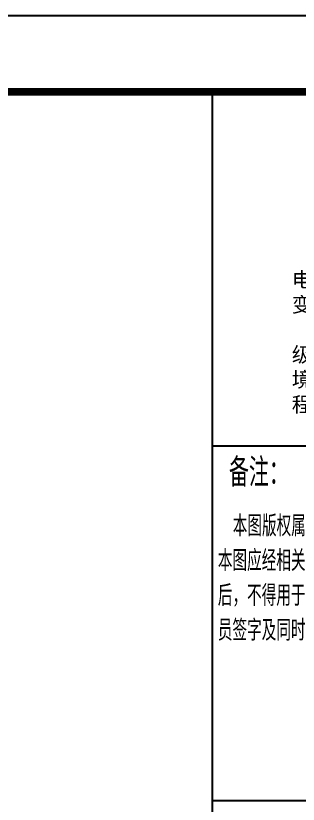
# Model space of a CAD drawing. Extents: x -695846 to 822170, y -413475 to 397179.
# Drawn here: x -408938 to -405223, y -381846 to -371475 of the extents above; entities that cross this region are included whole.
import ezdxf

# ---------------------------------------------------------------- set-up
doc = ezdxf.new("R2010")
doc.units = 0
doc.header["$LTSCALE"] = 1000
doc.header["$MEASUREMENT"] = 0
doc.layers.add('T-图框-175', color=175, linetype='Continuous')
doc.layers.add('TK', color=4, linetype='Continuous')
doc.styles.add('tk', font='txt.shx', dxfattribs={"width": 0.7, "bigfont": 'hztxt.shx'})
doc.styles.add('图框字型一', font='')
doc.styles.get('图框字型一').set_extended_font_data('SimSun')

# ---------------------------------------------------------------- blocks, each defined once
blk = doc.blocks.new('备注')
at = {"layer": 'TK', "insert": (2526775, -172239), "char_height": 313.797, "attachment_point": 1, "style": 'tk'}
blk.add_mtext_dynamic_manual_height_columns(' {\\H0.875x;本图版权属本公司所有，未经本公司负责人书面许可，任何人不得擅自复制或复用。本图应经相关政府主管部门批准后方可生效使用，本图未经施工图审查公司审查合格后，不得用于现场施工，仅供业主建设投资前估算建设造价之参考图。本图应由相关人员签字及同时加盖出图章和注册执业章方可有效。}', width=7379.47, gutter_width=1470, heights=[0], dxfattribs=at)
blk = doc.blocks.new('资质')
at = {"layer": 'TK', "insert": (2529326.1, -169570.5), "char_height": 193.2015, "attachment_point": 1, "style": '图框字型一'}
blk.add_mtext_dynamic_manual_height_columns('       资质证书编号：A252030795^J{\\H0.9705x;电力行业(风力发电、新能源发电、送电工程、变电工程)专业乙级；市政行业乙级；农林行业（农业综合开发生态工程、营造林工程）专业乙级；建筑行业（建筑工程、人防工程）乙级；环境工程(污染修复工程）专项乙级；风景园林工程设计专项乙级；水利行业丙级}', width=5425.634, gutter_width=2250, heights=[4034.8], dxfattribs=at)
blk = doc.blocks.new('中亿国际')
at = {"lineweight": 20, "xscale": 1.05, "yscale": 1.05, "zscale": 1.05}
blk.add_blockref('资质', (-128018, 8935), dxfattribs=at)
blk = doc.blocks.new('3er1t35wer1t')
blk.add_line((320885, 303477), (313385, 303477))
at = {"layer": 'TK', "color": 7}
for p, q in [((313372, 298821), (320872, 298821)), ((313394, 294155), (320894, 294155))]:
    blk.add_line(p, q, dxfattribs=at)
blk.add_lwpolyline([(313385, 263477), (313385, 303477), (320885, 303477), (320885, 263477)], close=True, dxfattribs=at)
at = {"lineweight": 20}
for name, p in [('中亿国际', (-2213347, 470556)), ('备注', (-2213320, 470144))]:
    blk.add_blockref(name, p, dxfattribs=at)
at = {"color": 7, "style": 'tk', "width": 0.7}
blk.add_text('备注：', height=375, dxfattribs=at).set_placement((313601, 298283))

msp = doc.modelspace()

# ---------------------------------------------------------------- linework, layer by layer
at = {"layer": 'T-图框-175'}
msp.add_lwpolyline([(-457254, -413475), (-397854, -413475), (-397854, -371475), (-457254, -371475)], close=True, dxfattribs=at)
at = {"layer": 'T-图框-175', "const_width": 100}
msp.add_lwpolyline([(-454754, -412475), (-398854, -412475), (-398854, -372475), (-454754, -372475)], close=True, dxfattribs=at)

# ---------------------------------------------------------------- block references
msp.add_blockref('3er1t35wer1t', (-719735, -675952))

doc.saveas('drawing.dxf')
